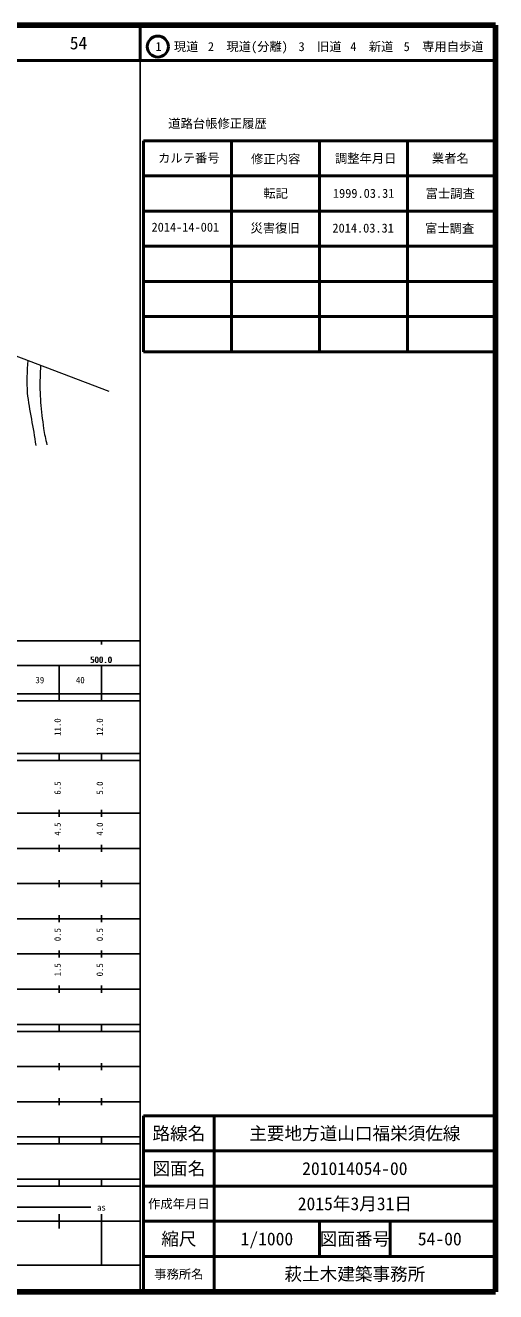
# Model space of a CAD drawing. Units: millimetres on the paper, enlarged 1000 times. Extents: x 40000 to 680000, y 20000 to 380000.
# Drawn here: x 546386 to 680000, y 20000 to 380000 of the extents above; entities that cross this region are included whole.
import ezdxf
from ezdxf.enums import TextEntityAlignment as Align

# ---------------------------------------------------------------- set-up
doc = ezdxf.new("R2010")
doc.units = ezdxf.units.MM
doc.header["$LTSCALE"] = 1000
for name, color, linetype, lineweight in [('M-BGD', 7, 'Continuous', 13), ('M-BMK-SRVR', 3, 'Continuous', 13), ('M-TTL', 2, 'Continuous', 140), ('M-TTL-BAND', 7, 'Continuous', 25), ('M-TTL-FRAM', 2, 'Continuous', 50), ('M-TTL-LINE', 7, 'Continuous', 50)]:
    doc.layers.add(name, color=color, linetype=linetype, lineweight=lineweight)
doc.layers.add('M-TTL-TXT', color=7, linetype='Continuous')
doc.styles.add('ＭＳ ゴシック', font='')
doc.styles.get('ＭＳ ゴシック').set_extended_font_data('MS Gothic')

msp = doc.modelspace()

# ---------------------------------------------------------------- linework, layer by layer
at = {"layer": 'M-BGD'}
for points, knots in [([(547081, 284725), (546885, 281628), (546688, 278530), (546942, 275463), (547148, 272985), (547648, 270527), (548098, 268068), (548556, 265566), (548962, 263062), (549369, 260558)], [0, 0, 0, 0, 1, 1, 1, 2, 2, 2, 3, 3, 3, 3]), ([(550718, 283339), (550596, 281059), (550474, 278780), (550524, 276503), (550579, 274034), (550837, 271569), (551102, 269108), (551235, 267872), (551370, 266637), (551564, 265411), (551809, 263860), (552149, 262325), (552488, 260789)], [0, 0, 0, 0, 1, 1, 1, 2, 2, 2, 3, 3, 3, 4, 4, 4, 4])]:
    msp.add_open_spline(points, degree=3, knots=knots, dxfattribs=at)
at = {"layer": 'M-BMK-SRVR'}
msp.add_line((537602, 288338), (570093, 275955), dxfattribs=at)
at = {"layer": 'M-TTL'}
for p, q in [((680000, 380000), (40000, 380000)), ((680000, 20000), (680000, 380000)), ((40000, 20000), (680000, 20000))]:
    msp.add_line(p, q, dxfattribs=at)
at = {"layer": 'M-TTL-BAND'}
for p, q in [((579000, 20000), (579000, 370000)), ((40000, 205000), (579000, 205000)), ((568000, 205000), (568000, 204000)), ((68000, 198000), (579000, 198000)), ((556000, 188000), (556000, 198000)), ((568000, 188000), (568000, 198000)), ((40000, 190000), (579000, 190000)), ((40000, 188000), (579000, 188000)), ((40000, 173000), (579000, 173000)), ((556000, 171000), (556000, 173000)), ((568000, 171000), (568000, 173000)), ((40000, 171000), (579000, 171000)), ((40000, 156000), (579000, 156000)), ((556000, 155000), (556000, 157000)), ((568000, 155000), (568000, 157000)), ((46000, 146000), (579000, 146000)), ((556000, 145000), (556000, 147000)), ((568000, 145000), (568000, 147000)), ((556000, 135000), (556000, 137000)), ((568000, 135000), (568000, 137000)), ((52000, 136000), (579000, 136000)), ((46000, 126000), (579000, 126000)), ((556000, 125000), (556000, 127000)), ((568000, 125000), (568000, 127000)), ((52000, 116000), (579000, 116000)), ((556000, 115000), (556000, 117000)), ((568000, 115000), (568000, 117000)), ((46000, 106000), (579000, 106000)), ((556000, 105000), (556000, 107000)), ((568000, 105000), (568000, 107000)), ((40000, 96000), (579000, 96000)), ((40000, 94000), (579000, 94000)), ((556000, 94000), (556000, 96000)), ((568000, 94000), (568000, 96000)), ((49000, 84000), (579000, 84000)), ((556000, 83000), (556000, 85000)), ((568000, 83000), (568000, 85000)), ((40000, 74000), (579000, 74000)), ((556000, 73000), (556000, 75000)), ((568000, 73000), (568000, 75000)), ((40000, 64000), (579000, 64000)), ((40000, 62000), (579000, 62000)), ((556000, 62000), (556000, 64000)), ((568000, 62000), (568000, 64000)), ((40000, 52000), (579000, 52000)), ((556000, 50000), (556000, 52000)), ((568000, 50000), (568000, 52000)), ((40000, 50000), (579000, 50000)), ((71000, 44000), (565000, 44000)), ((40000, 40000), (579000, 40000)), ((556000, 38000), (556000, 42000)), ((568000, 27500), (568000, 42000)), ((68000, 27500), (579000, 27500))]:
    msp.add_line(p, q, dxfattribs=at)
at = {"layer": 'M-TTL-FRAM'}
for p, q in [((580000, 347197), (580000, 287197)), ((580000, 347197), (680000, 347197)), ((580000, 287197), (680000, 287197)), ((680000, 70000), (580000, 70000)), ((580000, 70000), (580000, 20000))]:
    msp.add_line(p, q, dxfattribs=at)
at = {"layer": 'M-TTL-LINE'}
for p, q in [((579000, 380000), (579000, 370000)), ((40000, 370000), (680000, 370000)), ((605000, 347197), (605000, 287197)), ((630000, 347197), (630000, 287197)), ((655000, 347197), (655000, 287197)), ((580000, 337197), (680000, 337197)), ((580000, 327197), (680000, 327197)), ((580000, 317197), (680000, 317197)), ((580000, 307197), (680000, 307197)), ((580000, 297197), (680000, 297197)), ((600000, 70000), (600000, 20000)), ((680000, 60000), (580000, 60000)), ((680000, 50000), (580000, 50000)), ((680000, 40000), (580000, 40000)), ((630000, 40000), (630000, 30000)), ((650000, 40000), (650000, 30000)), ((680000, 30000), (580000, 30000))]:
    msp.add_line(p, q, dxfattribs=at)
msp.add_circle((584031, 373958), 3000, dxfattribs=at)

# ---------------------------------------------------------------- texts
at = {"layer": 'M-TTL-BAND', "style": 'ＭＳ ゴシック'}
for s, p in [('500.0', (567844, 198195)), ('500.0', (568000, 198195)), ('39', (550500, 192405)), ('40', (562000, 192405)), ('as', (568000, 42500))]:
    msp.add_text(s, height=1833, dxfattribs=at).set_placement(p, align=Align.BOTTOM_CENTER)
for s, p in [('11.0', (557000, 180500)), ('12.0', (569000, 180500)), ('6.5', (557000, 163174)), ('5.0', (569000, 163174)), ('4.5', (557000, 151500)), ('4.0', (569000, 151500)), ('0.5', (557000, 121500)), ('0.5', (569000, 121500)), ('1.5', (557000, 111500)), ('0.5', (569000, 111500))]:
    msp.add_text(s, height=1833, rotation=90, dxfattribs=at).set_placement(p, align=Align.BOTTOM_CENTER)
at = {"layer": 'M-TTL-TXT', "style": 'ＭＳ ゴシック'}
for s, height, p in [('54', 3666, (561497, 375000)), ('1\u3000現道', 2566, (589448, 373958)), ('2\u3000現道(分離)', 2566, (609619, 373958)), ('3\u3000旧道', 2566, (630121, 373958)), ('4\u3000新道', 2566, (644824, 373958)), ('5\u3000専用自歩道', 2566, (665228, 373958)), ('道路台帳修正履歴', 2566, (600968, 352113)), ('カルテ番号', 2566, (592839, 342277)), ('修正内容', 2566, (617509, 342023)), ('調整年月日', 2566, (643089, 342197)), ('業者名', 2566, (667134, 342197)), ('転記', 2566, (617500, 332245)), ('1999.03.31', 2566, (642500, 332245)), ('富士調査', 2566, (667077, 332189)), ('災害復旧', 2566, (617347, 322366)), ('2014-14-001', 2566, (591841, 322631)), ('2014.03.31', 2566, (642347, 322366)), ('富士調査', 2566, (666924, 322309)), ('路線名', 3666, (590000, 65000)), ('路線名', 3666, (590000, 65000)), ('主要地方道山口福栄須佐線', 3666, (640000, 65000)), ('図面名', 3666, (590000, 55000)), ('図面名', 3666, (590000, 55000)), ('201014054-00', 3666, (640000, 55000)), ('2015年3月31日', 3666, (640000, 45000)), ('作成年月日', 2566, (590000, 45000)), ('作成年月日', 2566, (590000, 45000)), ('縮尺', 3666, (590000, 35000)), ('縮尺', 3666, (590000, 35000)), ('1/1000', 3666, (615000, 35000)), ('図面番号', 3666, (640000, 35000)), ('図面番号', 3666, (640000, 35000)), ('54-00', 3666, (664125, 35000)), ('事務所名', 2566, (590000, 25000)), ('事務所名', 2566, (590000, 25000)), ('萩土木建築事務所', 3666, (640000, 25000))]:
    msp.add_text(s, height=height, dxfattribs=at).set_placement(p, align=Align.MIDDLE_CENTER)

doc.saveas('drawing.dxf')
